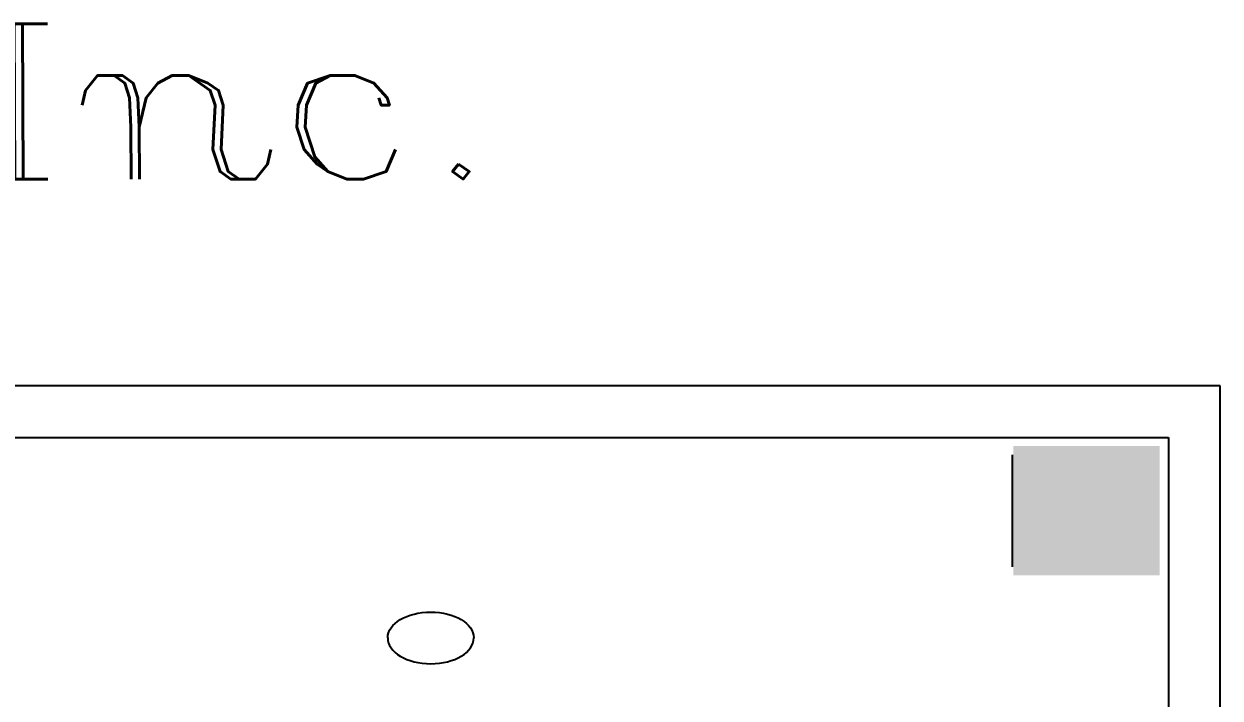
# Model space of a CAD drawing. Extents: x 72 to 672, y 48 to 484.
# Drawn here: x 533.1 to 672, y 371.7 to 450 of the extents above; entities that cross this region are included whole.
import ezdxf
from ezdxf.enums import TextEntityAlignment as Align

# ---------------------------------------------------------------- set-up
doc = ezdxf.new("R2010")
doc.units = 0
doc.header["$MEASUREMENT"] = 0
doc.layers.get('0').update_dxf_attribs({"linetype": 'CONTINUOUS'})
for name, color, linetype in [('AUTOCAD', 4, 'CONTINUOUS'), ('MAGENTA', 6, 'CONTINUOUS'), ('WALL', 3, 'CONTINUOUS')]:
    doc.layers.add(name, color=color, linetype=linetype)
doc.styles.add('ANNOTATION', font='ITALIC', dxfattribs={"width": 1.25, "oblique": -18})

# ---------------------------------------------------------------- blocks, each defined once
blk = doc.blocks.new('CUBE')
blk.add_solid([(0, 0), (1, 0), (0, 1), (1, 1)])
blk = doc.blocks.new('FILECAB')
for p, q in [((14, 17.125, 43), (1, 17.125, 43)), ((14, 17.125, 30), (1, 17.125, 30)), ((14, 17.125, 17), (1, 17.125, 17)), ((14, 17.125, 4), (1, 17.125, 4))]:
    blk.add_line(p, q)
at = {"xscale": 15, "yscale": 17, "zscale": 60}
blk.add_blockref('CUBE', (0, 0), dxfattribs=at)
blk = doc.blocks.new('SEMICIRCLE')
blk.add_arc((0, 0.5), 0.5, 270, 90)
blk = doc.blocks.new('TRASHCAN', base_point=(154, 339))
at = {"yscale": 10}
for xscale in [-6, 6]:
    blk.add_blockref('SEMICIRCLE', (157, 339), dxfattribs=dict(at, xscale=xscale))

msp = doc.modelspace()

# ---------------------------------------------------------------- linework, layer by layer
at = {"layer": 'WALL'}
for p, q in [((672, 408), (138.3, 408)), ((672, 48), (672, 408)), ((138.3, 402), (666, 402)), ((666, 402), (666, 288))]:
    msp.add_line(p, q, dxfattribs=at)

# ---------------------------------------------------------------- block references
at = {"layer": 'MAGENTA'}
for name, p, rotation in [('FILECAB', (665, 386), 90), ('TRASHCAN', (575.37, 381.73), 270)]:
    msp.add_blockref(name, p, dxfattribs=dict(at, rotation=rotation))

# ---------------------------------------------------------------- texts
at = {"layer": 'AUTOCAD', "style": 'ANNOTATION', "oblique": -18, "width": 1.25}
msp.add_text('AutoCAD by AutoDesk, Inc.', height=18, dxfattribs=at).set_placement((372, 432), align=Align.CENTER)

doc.saveas('drawing.dxf')
